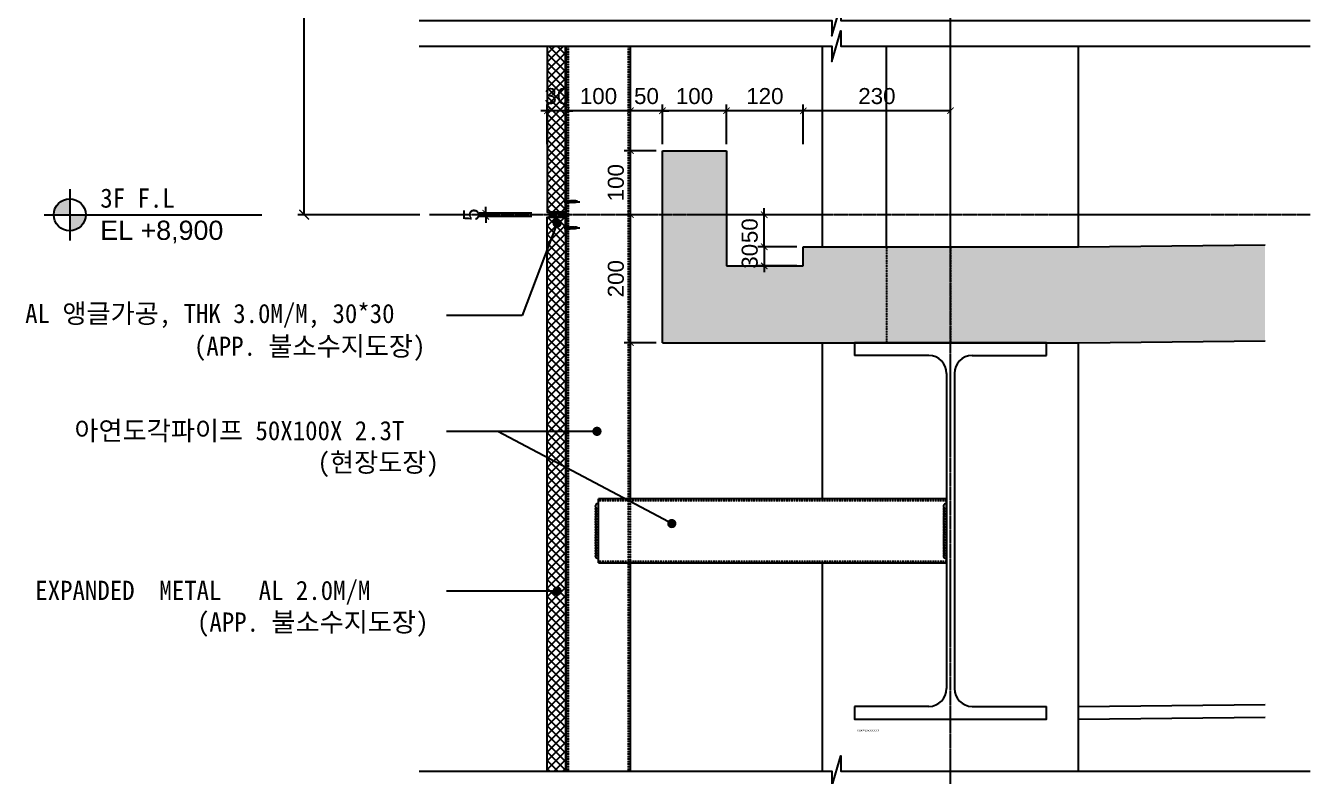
# Model space of a CAD drawing. Header units: millimetres. Extents: x 1664 to 41320, y 4122 to 31095.
# Drawn here: x 31284 to 41320, y 14087 to 19949 of the extents above; entities that cross this region are included whole.
import ezdxf
from ezdxf import colors
from ezdxf.entities.mleader import LeaderData, LeaderLine
from ezdxf.enums import TextEntityAlignment as Align
from ezdxf.math import Vec2, Vec3

# ---------------------------------------------------------------- set-up
doc = ezdxf.new("R2010")
doc.units = ezdxf.units.MM
for name, pattern in [('CENTER', [7, 4, -1, 1, -1]), ('CONTINOUS', [0]), ('HID', [2.3, 1.5, -0.8]), ('JIS_08_25', [28, 25, -1.125, 0.75, -1.125])]:
    doc.linetypes.add(name, pattern=pattern)
doc.layers.get('DEFPOINTS').update_dxf_attribs({"color": 150})
for name, color, linetype in [('252', 252, 'Continuous'), ('ACCY', 4, 'Continuous'), ('CON', 2, 'Continuous'), ('CTR', 1, 'JIS_08_25'), ('DIM', 7, 'Continuous'), ('do1', 7, 'CONTINOUS'), ('ELE-5', 5, 'Continuous'), ('ELE-8', 8, 'Continuous'), ('FIN-6', 6, 'Continuous'), ('SCREW', 6, 'Continuous'), ('SEC-6', 6, 'Continuous'), ('STL-BEAM', 3, 'Continuous'), ('TAG', 6, 'Continuous'), ('TAG-LEADER', 6, 'Continuous'), ('TAR-LEVEL', 6, 'Continuous'), ('TXT', 3, 'Continuous')]:
    doc.layers.add(name, color=color, linetype=linetype)
doc.styles.add('ARIAL', font='arial.ttf')
doc.styles.add('돋움', font='')
doc.styles.get('돋움').set_extended_font_data('DotumChe')
doc.dimstyles.new('DIM-1-50', dxfattribs={"dimscale": 50, "dimtxt": 3, "dimasz": 1.5, "dimexe": 1, "dimexo": 1.5, "dimgap": 1, "dimtad": 1, "dimdec": 3, "dimdsep": 46, "dimtxsty": 'ARIAL', "dimblk1": 'ARCHTICK', "dimblk2": 'ARCHTICK', "dimsah": 1, "dimcen": 0, "dimclrd": 256, "dimclre": 256, "dimclrt": 3, "dimazin": 2, "dimtfac": 1, "dimtdec": 3, "dimtix": 1, "dimtmove": 2, "dimatfit": 3, "dimldrblk": 'ARCHTICK', "dimfxl": 1, "dimtolj": 1, "dimtzin": 0, "dimarcsym": 0})
doc.dimstyles.new('DIM-1s-50', dxfattribs={"dimscale": 50, "dimtxt": 2.5, "dimasz": 1, "dimexe": 1, "dimexo": 1, "dimgap": 1, "dimtad": 1, "dimdec": 0, "dimdsep": 46, "dimtxsty": 'ARIAL', "dimblk1": 'ARCHTICK', "dimblk2": 'ARCHTICK', "dimsah": 1, "dimcen": 0, "dimclrd": 256, "dimclre": 256, "dimclrt": 3, "dimazin": 2, "dimtfac": 1, "dimtdec": 0, "dimtix": 1, "dimtmove": 2, "dimatfit": 3, "dimldrblk": 'ARCHTICK', "dimfxl": 1, "dimtolj": 1, "dimtzin": 0, "dimarcsym": 0})
pattern_1 = [(45, (-225392.713, -84427.927), (-33.6759605, 33.6759605), []), (135, (-225392.713, -84427.927), (-33.6759605, -33.6759605), [])]

# ---------------------------------------------------------------- blocks, each defined once
blk = doc.blocks.new('*U65')
for p, q in [((116, 568), (0, 568)), ((184, 568), (300, 568)), ((144, 540), (144, 48)), ((156, 540), (156, 48)), ((116, 20), (0, 20)), ((184, 20), (300, 20))]:
    blk.add_line(p, q)
for points in [[(300, 568), (300, 588), (0, 588), (0, 568)], [(0, 20), (0, 0), (300, 0), (300, 20)]]:
    blk.add_lwpolyline(points)
for centre, start, end in [((116, 540), 0, 90), ((184, 540), 90, 180), ((116, 48), 270, 0), ((184, 48), 180, 270)]:
    blk.add_arc(centre, 28, start, end)
at = {"layer": 'DEFPOINTS', "style": 'ARIAL'}
blk.add_attdef('H-BEAM', (2.5, -18.8), '', height=2.5, dxfattribs=at)
blk = doc.blocks.new('FLAT HEAD SCREW')
at = {"layer": 'ACCY', "color": 1}
for p, q in [((-205269, 14090.9), (-205273, 14090.1)), ((-205272.5, 14090.4), (-205273, 14090.1)), ((-205272.5, 14089.8), (-205273, 14090.1)), ((-205272.5, 14091.4), (-205272.5, 14090.4)), ((-205269.6, 14091.2), (-205272.5, 14090.4)), ((-205269.6, 14090.6), (-205272.5, 14089.8)), ((-205269.6, 14091.4), (-205269.6, 14091.2)), ((-205269.6, 14091.2), (-205269, 14090.9)), ((-205269.6, 14090.6), (-205269, 14090.9)), ((-205269.6, 14090.6), (-205269.6, 14089.7)), ((-205269, 14089.3), (-205273, 14088.6)), ((-205272.5, 14088.9), (-205273, 14088.6)), ((-205272.5, 14088.2), (-205273, 14088.6)), ((-205269, 14087.8), (-205273, 14087)), ((-205272.5, 14087.3), (-205273, 14087)), ((-205272.5, 14086.7), (-205273, 14087)), ((-205269, 14086.2), (-205273, 14085.4)), ((-205272.5, 14085.7), (-205273, 14085.4)), ((-205272.5, 14085.1), (-205273, 14085.4)), ((-205269, 14084.6), (-205273, 14083.8)), ((-205272.5, 14084.1), (-205273, 14083.8)), ((-205272.5, 14083.5), (-205273, 14083.8)), ((-205269, 14083), (-205273, 14082.3)), ((-205272.5, 14082.6), (-205273, 14082.3)), ((-205272.5, 14081.9), (-205273, 14082.3)), ((-205269, 14081.5), (-205273, 14080.7)), ((-205272.5, 14081), (-205273, 14080.7)), ((-205272.5, 14080.4), (-205273, 14080.7)), ((-205269, 14079.9), (-205273, 14079.1)), ((-205272.5, 14079.4), (-205273, 14079.1)), ((-205272.4, 14078.8), (-205273, 14079.1)), ((-205272.5, 14089.8), (-205272.5, 14088.9)), ((-205269.6, 14089.7), (-205272.5, 14088.9)), ((-205269.6, 14089), (-205272.5, 14088.2)), ((-205272.5, 14088.2), (-205272.5, 14087.3)), ((-205269.6, 14088.1), (-205272.5, 14087.3)), ((-205269.6, 14087.5), (-205272.5, 14086.7)), ((-205272.5, 14085.7), (-205272.5, 14086.7)), ((-205269.6, 14086.5), (-205272.5, 14085.7)), ((-205269.6, 14085.9), (-205272.5, 14085.1)), ((-205272.5, 14084.1), (-205272.5, 14085.1)), ((-205269.6, 14084.9), (-205272.5, 14084.1)), ((-205269.6, 14084.3), (-205272.5, 14083.5)), ((-205272.5, 14082.6), (-205272.5, 14083.5)), ((-205269.6, 14083.4), (-205272.5, 14082.6)), ((-205272.5, 14081.9), (-205269.6, 14082.7)), ((-205272.5, 14081), (-205272.5, 14081.9)), ((-205269.6, 14081.8), (-205272.5, 14081)), ((-205269.6, 14081.2), (-205272.5, 14080.4)), ((-205272.5, 14079.4), (-205272.5, 14080.4)), ((-205269.6, 14080.2), (-205272.5, 14079.4)), ((-205269.4, 14078.2), (-205272.5, 14077.7)), ((-205272.1, 14077.9), (-205272.5, 14077.7)), ((-205271.9, 14077.5), (-205272.5, 14077.7)), ((-205272.4, 14078.8), (-205269.6, 14079.6)), ((-205272.1, 14077.9), (-205272.4, 14078.8)), ((-205269.8, 14078.5), (-205272.1, 14077.9)), ((-205271.9, 14077.5), (-205270, 14077.9)), ((-205271.3, 14075.6), (-205271.9, 14077.5)), ((-205270.4, 14076.8), (-205271, 14076.3)), ((-205270, 14076.5), (-205271, 14076.3)), ((-205271, 14076.3), (-205270.6, 14076.2)), ((-205270.8, 14075.6), (-205270.6, 14076.2)), ((-205270.6, 14076.2), (-205270, 14076.5)), ((-205270.4, 14076.8), (-205270, 14077.9)), ((-205270.4, 14076.8), (-205270, 14076.5)), ((-205270, 14077.9), (-205269.4, 14078.2)), ((-205269.8, 14078.5), (-205269.7, 14078.9)), ((-205269.8, 14078.5), (-205269.4, 14078.2)), ((-205269.6, 14089.7), (-205269, 14089.3)), ((-205269.6, 14089), (-205269, 14089.3)), ((-205269.6, 14089), (-205269.6, 14088.1)), ((-205269.6, 14088.1), (-205269, 14087.8)), ((-205269.6, 14087.5), (-205269, 14087.8)), ((-205269.6, 14086.5), (-205269.6, 14087.5)), ((-205269.6, 14086.5), (-205269, 14086.2)), ((-205269.6, 14085.9), (-205269, 14086.2)), ((-205269.6, 14084.9), (-205269.6, 14085.9)), ((-205269.6, 14084.9), (-205269, 14084.6)), ((-205269.6, 14084.3), (-205269, 14084.6)), ((-205269.6, 14083.4), (-205269.6, 14084.3)), ((-205269.6, 14083.4), (-205269, 14083)), ((-205269.6, 14082.7), (-205269, 14083)), ((-205269.6, 14081.8), (-205269.6, 14082.7)), ((-205269.6, 14081.8), (-205269, 14081.5)), ((-205269.6, 14081.2), (-205269, 14081.5)), ((-205269.6, 14080.2), (-205269.6, 14081.2)), ((-205269.6, 14080.2), (-205269, 14079.9)), ((-205269.6, 14079.6), (-205269, 14079.9)), ((-205269.6, 14079.4), (-205269.6, 14079.6))]:
    blk.add_line(p, q, dxfattribs=at)
at = {"layer": 'ACCY', "color": 1, "linetype": 'CENTER'}
blk.add_line((-205271, 14096.7), (-205271, 14071.8), dxfattribs=at)
at = {"layer": 'ACCY', "color": 1}
for centre, radius, start, end in [((-205271, 14075.6), 0.236, 202.5, 337.5), ((-205271, 14079.4), 1.42, 341.0776, 0)]:
    blk.add_arc(centre, radius, start, end, dxfattribs=at)
at = {"layer": 'SCREW', "color": 1}
for p, q in [((-205275.5, 14094.4), (-205266.5, 14094.4)), ((-205275.5, 14093.9), (-205275.5, 14094.4)), ((-205275.5, 14093.9), (-205266.5, 14093.9)), ((-205275.5, 14093.9), (-205272.5, 14091.4)), ((-205272.5, 14091.4), (-205269.6, 14091.4)), ((-205266.5, 14093.9), (-205269.6, 14091.4)), ((-205266.5, 14093.9), (-205266.5, 14094.4))]:
    blk.add_line(p, q, dxfattribs=at)
blk.add_lwpolyline([(-205273.7, 14094.4), (-205273.4, 14094.1), (-205273.1, 14094), (-205272.8, 14094), (-205272.6, 14094), (-205272.3, 14094.1), (-205272.1, 14094.2), (-205271.9, 14094.2), (-205271.7, 14094.2), (-205271.6, 14094.1), (-205271.5, 14094), (-205271.5, 14093.9), (-205271.5, 14093.7), (-205271.5, 14093.5), (-205271.6, 14093.3), (-205271.6, 14093.1), (-205271.5, 14092.9), (-205271.4, 14092.8), (-205271.3, 14092.7), (-205271.2, 14092.6), (-205271, 14092.6), (-205270.9, 14092.6), (-205270.8, 14092.7), (-205270.6, 14092.8), (-205270.6, 14092.9), (-205270.5, 14093.1), (-205270.5, 14093.3), (-205270.5, 14093.5), (-205270.5, 14093.7), (-205270.6, 14093.9), (-205270.5, 14094), (-205270.5, 14094.1), (-205270.4, 14094.2), (-205270.2, 14094.2), (-205270, 14094.2), (-205269.8, 14094.1), (-205269.5, 14094), (-205269.2, 14094), (-205269, 14094), (-205268.7, 14094.1), (-205268.4, 14094.4)], dxfattribs=at)
blk = doc.blocks.new('_ArchTick')
at = {"color": 0, "linetype": 'ByBlock', "const_width": 0.15}
blk.add_lwpolyline([(-0.5, -0.5), (0.5, 0.5)], dxfattribs=at)
blk = doc.blocks.new('*D246')
at = {"layer": 'DEFPOINTS', "color": 0, "transparency": 16777216}
for p in [(35289, 18485), (34878, 18460), (35289, 18460)]:
    blk.add_point(p, dxfattribs=at)
at = {"layer": 'DIM', "lineweight": -2, "transparency": 16777216}
for p, q in [((35239, 18485), (34828, 18485)), ((34878, 18485), (34878, 18535)), ((34878, 18485), (34878, 18460)), ((35239, 18460), (34828, 18460)), ((34878, 18460), (34878, 18410))]:
    blk.add_line(p, q, dxfattribs=at)
at = {"layer": 'DIM', "lineweight": -2, "transparency": 16777216, "xscale": 50, "yscale": 50, "zscale": 50}
for p, rotation in [((34878, 18485), 270), ((34878, 18460), 90)]:
    blk.add_blockref('_ArchTick', p, dxfattribs=dict(at, rotation=rotation))
at = {"layer": 'DIM', "color": 3, "transparency": 16777216, "insert": (34765, 18473), "char_height": 125, "attachment_point": 5, "rotation": 90, "style": 'ARIAL'}
blk.add_mtext('\\A1;5', dxfattribs=at)
blk = doc.blocks.new('_Dot')
at = {"color": 0, "linetype": 'ByBlock', "lineweight": -2}
blk.add_line((-0.5, 0), (-1, 0), dxfattribs=at)
at = {"color": 0, "linetype": 'ByBlock', "const_width": 0.5}
blk.add_lwpolyline([(-0.25, 0, 1), (0.25, 0, 1)], format="xyb", close=True, dxfattribs=at)
blk = doc.blocks.new('*D247')
at = {"layer": 'DEFPOINTS', "color": 0, "transparency": 16777216}
for p in [(35359, 19285), (35359, 18973), (35509, 18973)]:
    blk.add_point(p, dxfattribs=at)
at = {"layer": 'DIM', "lineweight": -2, "transparency": 16777216}
for p, q in [((35359, 19285), (35309, 19285)), ((35359, 19023), (35359, 19335)), ((35509, 19285), (35359, 19285)), ((35509, 19023), (35509, 19335)), ((35509, 19285), (35559, 19285))]:
    blk.add_line(p, q, dxfattribs=at)
at = {"layer": 'DIM', "lineweight": -2, "transparency": 16777216, "xscale": 50, "yscale": 50, "zscale": 50}
blk.add_blockref('_ArchTick', (35359, 19285), dxfattribs=at)
at = {"layer": 'DIM', "lineweight": -2, "transparency": 16777216, "xscale": 50, "yscale": 50, "zscale": 50, "rotation": 180}
blk.add_blockref('_ArchTick', (35509, 19285), dxfattribs=at)
at = {"layer": 'DIM', "color": 3, "transparency": 16777216, "insert": (35434, 19399), "char_height": 125, "attachment_point": 5, "style": 'ARIAL'}
blk.add_mtext('\\A1;30', dxfattribs=at)
blk = doc.blocks.new('*D248')
at = {"layer": 'DEFPOINTS', "color": 0, "transparency": 16777216}
for p in [(36009, 19285), (36009, 18973), (36259, 18973)]:
    blk.add_point(p, dxfattribs=at)
at = {"layer": 'DIM', "lineweight": -2, "transparency": 16777216}
for p, q in [((36009, 19285), (35959, 19285)), ((36009, 19023), (36009, 19335)), ((36259, 19285), (36009, 19285)), ((36259, 19023), (36259, 19335)), ((36259, 19285), (36309, 19285))]:
    blk.add_line(p, q, dxfattribs=at)
at = {"layer": 'DIM', "lineweight": -2, "transparency": 16777216, "xscale": 50, "yscale": 50, "zscale": 50}
blk.add_blockref('_ArchTick', (36009, 19285), dxfattribs=at)
at = {"layer": 'DIM', "lineweight": -2, "transparency": 16777216, "xscale": 50, "yscale": 50, "zscale": 50, "rotation": 180}
blk.add_blockref('_ArchTick', (36259, 19285), dxfattribs=at)
at = {"layer": 'DIM', "color": 3, "transparency": 16777216, "insert": (36134, 19399), "char_height": 125, "attachment_point": 5, "style": 'ARIAL'}
blk.add_mtext('\\A1;50', dxfattribs=at)
blk = doc.blocks.new('*D250')
at = {"layer": 'DEFPOINTS', "color": 0, "transparency": 16777216}
for p in [(36259, 19285), (36259, 18973), (36759, 18973)]:
    blk.add_point(p, dxfattribs=at)
at = {"layer": 'DIM', "lineweight": -2, "transparency": 16777216}
for p, q in [((36259, 19023), (36259, 19335)), ((36759, 19285), (36259, 19285)), ((36759, 19023), (36759, 19335))]:
    blk.add_line(p, q, dxfattribs=at)
at = {"layer": 'DIM', "lineweight": -2, "transparency": 16777216, "xscale": 50, "yscale": 50, "zscale": 50, "rotation": 180}
blk.add_blockref('_ArchTick', (36259, 19285), dxfattribs=at)
at = {"layer": 'DIM', "lineweight": -2, "transparency": 16777216, "xscale": 50, "yscale": 50, "zscale": 50}
blk.add_blockref('_ArchTick', (36759, 19285), dxfattribs=at)
at = {"layer": 'DIM', "color": 3, "transparency": 16777216, "insert": (36509, 19399), "char_height": 125, "attachment_point": 5, "style": 'ARIAL'}
blk.add_mtext('\\A1;100', dxfattribs=at)
blk = doc.blocks.new('*D251')
at = {"layer": 'DEFPOINTS', "color": 0, "transparency": 16777216}
for p in [(36759, 19285), (36759, 18973), (37359, 18973)]:
    blk.add_point(p, dxfattribs=at)
at = {"layer": 'DIM', "lineweight": -2, "transparency": 16777216}
for p, q in [((36759, 19023), (36759, 19335)), ((37359, 19285), (36759, 19285)), ((37359, 19023), (37359, 19335))]:
    blk.add_line(p, q, dxfattribs=at)
at = {"layer": 'DIM', "lineweight": -2, "transparency": 16777216, "xscale": 50, "yscale": 50, "zscale": 50, "rotation": 180}
blk.add_blockref('_ArchTick', (36759, 19285), dxfattribs=at)
at = {"layer": 'DIM', "lineweight": -2, "transparency": 16777216, "xscale": 50, "yscale": 50, "zscale": 50}
blk.add_blockref('_ArchTick', (37359, 19285), dxfattribs=at)
at = {"layer": 'DIM', "color": 3, "transparency": 16777216, "insert": (37059, 19399), "char_height": 125, "attachment_point": 5, "style": 'ARIAL'}
blk.add_mtext('\\A1;120', dxfattribs=at)
blk = doc.blocks.new('*D252')
at = {"layer": 'DEFPOINTS', "color": 0, "transparency": 16777216}
for p in [(37359, 18223), (37054, 18073), (37359, 18073)]:
    blk.add_point(p, dxfattribs=at)
at = {"layer": 'DIM', "lineweight": -2, "transparency": 16777216}
for p, q in [((37054, 18223), (37054, 18273)), ((37309, 18223), (37004, 18223)), ((37054, 18223), (37054, 18073)), ((37309, 18073), (37004, 18073)), ((37054, 18073), (37054, 18023))]:
    blk.add_line(p, q, dxfattribs=at)
at = {"layer": 'DIM', "lineweight": -2, "transparency": 16777216, "xscale": 50, "yscale": 50, "zscale": 50}
for p, rotation in [((37054, 18223), 270), ((37054, 18073), 90)]:
    blk.add_blockref('_ArchTick', p, dxfattribs=dict(at, rotation=rotation))
at = {"layer": 'DIM', "color": 3, "transparency": 16777216, "insert": (36941, 18148), "char_height": 125, "attachment_point": 5, "rotation": 90, "style": 'ARIAL'}
blk.add_mtext('\\A1;30', dxfattribs=at)
blk = doc.blocks.new('*D253')
at = {"layer": 'DEFPOINTS', "color": 0, "transparency": 16777216}
for p in [(37359, 19285), (37359, 18973), (38509, 18973)]:
    blk.add_point(p, dxfattribs=at)
at = {"layer": 'DIM', "lineweight": -2, "transparency": 16777216}
for p, q in [((37359, 19023), (37359, 19335)), ((38509, 19285), (37359, 19285)), ((38509, 19023), (38509, 19335))]:
    blk.add_line(p, q, dxfattribs=at)
at = {"layer": 'DIM', "lineweight": -2, "transparency": 16777216, "xscale": 50, "yscale": 50, "zscale": 50, "rotation": 180}
blk.add_blockref('_ArchTick', (37359, 19285), dxfattribs=at)
at = {"layer": 'DIM', "lineweight": -2, "transparency": 16777216, "xscale": 50, "yscale": 50, "zscale": 50}
blk.add_blockref('_ArchTick', (38509, 19285), dxfattribs=at)
at = {"layer": 'DIM', "color": 3, "transparency": 16777216, "insert": (37934, 19399), "char_height": 125, "attachment_point": 5, "style": 'ARIAL'}
blk.add_mtext('\\A1;230', dxfattribs=at)
blk = doc.blocks.new('*D254')
at = {"layer": 'DEFPOINTS', "color": 0, "transparency": 16777216}
for p in [(37054, 18473), (37359, 18473), (37359, 18223)]:
    blk.add_point(p, dxfattribs=at)
at = {"layer": 'DIM', "lineweight": -2, "transparency": 16777216}
for p, q in [((37309, 18473), (37004, 18473)), ((37054, 18473), (37054, 18523)), ((37054, 18223), (37054, 18473)), ((37309, 18223), (37004, 18223)), ((37054, 18223), (37054, 18173))]:
    blk.add_line(p, q, dxfattribs=at)
at = {"layer": 'DIM', "lineweight": -2, "transparency": 16777216, "xscale": 50, "yscale": 50, "zscale": 50}
for p, rotation in [((37054, 18473), 270), ((37054, 18223), 90)]:
    blk.add_blockref('_ArchTick', p, dxfattribs=dict(at, rotation=rotation))
at = {"layer": 'DIM', "color": 3, "transparency": 16777216, "insert": (36941, 18348), "char_height": 125, "attachment_point": 5, "rotation": 90, "style": 'ARIAL'}
blk.add_mtext('\\A1;50', dxfattribs=at)
blk = doc.blocks.new('*D255')
at = {"layer": 'DEFPOINTS', "color": 0, "transparency": 16777216}
for p in [(36009, 18973), (36259, 18973), (36259, 18473)]:
    blk.add_point(p, dxfattribs=at)
at = {"layer": 'DIM', "lineweight": -2, "transparency": 16777216}
for p, q in [((36209, 18973), (35959, 18973)), ((36009, 18473), (36009, 18973)), ((36209, 18473), (35959, 18473))]:
    blk.add_line(p, q, dxfattribs=at)
at = {"layer": 'DIM', "lineweight": -2, "transparency": 16777216, "xscale": 50, "yscale": 50, "zscale": 50}
for p, rotation in [((36009, 18973), 90), ((36009, 18473), 270)]:
    blk.add_blockref('_ArchTick', p, dxfattribs=dict(at, rotation=rotation))
at = {"layer": 'DIM', "color": 3, "transparency": 16777216, "insert": (35895, 18723), "char_height": 125, "attachment_point": 5, "rotation": 90, "style": 'ARIAL'}
blk.add_mtext('\\A1;100', dxfattribs=at)
blk = doc.blocks.new('*D256')
at = {"layer": 'DEFPOINTS', "color": 0, "transparency": 16777216}
for p in [(36009, 18473), (36259, 18473), (36259, 17473)]:
    blk.add_point(p, dxfattribs=at)
at = {"layer": 'DIM', "lineweight": -2, "transparency": 16777216}
for p, q in [((36209, 18473), (35959, 18473)), ((36009, 17473), (36009, 18473)), ((36209, 17473), (35959, 17473))]:
    blk.add_line(p, q, dxfattribs=at)
at = {"layer": 'DIM', "lineweight": -2, "transparency": 16777216, "xscale": 50, "yscale": 50, "zscale": 50}
for p, rotation in [((36009, 18473), 90), ((36009, 17473), 270)]:
    blk.add_blockref('_ArchTick', p, dxfattribs=dict(at, rotation=rotation))
at = {"layer": 'DIM', "color": 3, "transparency": 16777216, "insert": (35895, 17973), "char_height": 125, "attachment_point": 5, "rotation": 90, "style": 'ARIAL'}
blk.add_mtext('\\A1;200', dxfattribs=at)
blk = doc.blocks.new('*D257')
at = {"layer": 'DEFPOINTS', "color": 0, "transparency": 16777216}
for p in [(35509, 19285), (35509, 18973), (36009, 18973)]:
    blk.add_point(p, dxfattribs=at)
at = {"layer": 'DIM', "lineweight": -2, "transparency": 16777216}
for p, q in [((35509, 19023), (35509, 19335)), ((36009, 19285), (35509, 19285)), ((36009, 19023), (36009, 19335))]:
    blk.add_line(p, q, dxfattribs=at)
at = {"layer": 'DIM', "lineweight": -2, "transparency": 16777216, "xscale": 50, "yscale": 50, "zscale": 50, "rotation": 180}
blk.add_blockref('_ArchTick', (35509, 19285), dxfattribs=at)
at = {"layer": 'DIM', "lineweight": -2, "transparency": 16777216, "xscale": 50, "yscale": 50, "zscale": 50}
blk.add_blockref('_ArchTick', (36009, 19285), dxfattribs=at)
at = {"layer": 'DIM', "color": 3, "transparency": 16777216, "insert": (35759, 19399), "char_height": 125, "attachment_point": 5, "style": 'ARIAL'}
blk.add_mtext('\\A1;100', dxfattribs=at)
blk = doc.blocks.new('*D200')
at = {"layer": 'DEFPOINTS', "color": 0, "transparency": 16777216}
for p in [(33460, 22681), (34439, 22681), (34439, 18473)]:
    blk.add_point(p, dxfattribs=at)
at = {"layer": 'DIM', "lineweight": -2, "transparency": 16777216}
for p, q in [((34364, 22681), (33410, 22681)), ((33460, 18473), (33460, 22681)), ((34364, 18473), (33410, 18473))]:
    blk.add_line(p, q, dxfattribs=at)
at = {"layer": 'DIM', "lineweight": -2, "transparency": 16777216, "xscale": 75, "yscale": 75, "zscale": 75}
for p, rotation in [((33460, 22681), 90), ((33460, 18473), 270)]:
    blk.add_blockref('_ArchTick', p, dxfattribs=dict(at, rotation=rotation))
at = {"layer": 'DIM', "color": 3, "transparency": 16777216, "insert": (33333, 20577), "char_height": 150, "attachment_point": 5, "rotation": 90, "style": 'ARIAL'}
blk.add_mtext('\\A1;3600', dxfattribs=at)
blk = doc.blocks.new('level-p&e')
at = {"layer": 'TAR-LEVEL', "ltscale": 0.2}
h = blk.add_hatch(color=256, dxfattribs=at)
h.paths.add_polyline_path([(0, 2.5, 0.414214), (-2.5, 0), (0, 0)])
h.paths.add_polyline_path([(2.5, 0), (0, 0), (0, -2.5, 0.414214)])
at = {"layer": 'TAR-LEVEL'}
for p, q in [((0, 4), (0, -4)), ((-4, 0), (30, 0))]:
    blk.add_line(p, q, dxfattribs=at)
at = {"layer": 'TAR-LEVEL', "ltscale": 0.2}
blk.add_circle((0, 0), 2.5, dxfattribs=at)
at = {"layer": 'TAR-LEVEL', "color": 3, "style": 'ARIAL'}
for tag, p in [('1층바닥마감', (4.78, 1.11)), ('EL±0', (4.78, -3.93))]:
    blk.add_attdef(tag, p, '', height=3, dxfattribs=at)

msp = doc.modelspace()

# ---------------------------------------------------------------- hatches: boundary and pattern name
at = {"layer": '252'}
h = msp.add_hatch(color=256, dxfattribs=at)
h.dxf.hatch_style = 1
h.paths.add_polyline_path([(40966.7933, 18238.179), (40966.7933, 17488.1366), (39513.0369, 17472.6711), (36259.0475, 17472.6711), (36259.0475, 18972.671), (36759.0475, 18972.671), (36759.0475, 18072.6711), (37359.0475, 18072.6711), (37359.0475, 18222.6711), (39509.0476, 18222.6711)])
at = {"layer": 'FIN-6'}
h = msp.add_hatch(dxfattribs=at)
h.set_pattern_fill('ANSI37', color=1, scale=15)
h.set_pattern_definition(pattern_1)
h.paths.add_polyline_path([(35501.5475, 19789.2981), (35359.0475, 19789.2981), (35359.0475, 18492.6711), (35501.5475, 18492.6711)])
h = msp.add_hatch(dxfattribs=at)
h.set_pattern_fill('ANSI37', color=1, scale=15)
h.set_pattern_definition(pattern_1)
h.paths.add_polyline_path([(35359.0475, 14126.6357), (35501.5475, 14126.6357), (35501.5475, 18452.6711), (35359.0475, 18452.6711)])

# ---------------------------------------------------------------- linework, layer by layer
at = {"color": 1}
for centre, start in [((35752.6142, 16196.5725), 69.60993766), ((35752.6142, 16176.0926), 146.31953015), ((35752.6142, 16155.6127), 146.31953015), ((38472.6142, 16196.5725), 69.60993766), ((38472.6142, 16176.0926), 146.31953015), ((38472.6142, 16155.6127), 146.31953015), ((35752.6142, 16135.1328), 146.31953015), ((35752.6142, 16114.6528), 146.31953015), ((35752.6142, 16094.1729), 146.31953015), ((35752.6142, 16073.693), 146.31953015), ((35752.6142, 16053.2131), 146.31953015), ((38472.6142, 16135.1328), 146.31953015), ((38472.6142, 16114.6528), 146.31953015), ((38472.6142, 16094.1729), 146.31953015), ((38472.6142, 16073.693), 146.31953015), ((38472.6142, 16053.2131), 146.31953015), ((35752.6142, 16032.7332), 146.31953015), ((35752.6142, 16012.2533), 146.31953015), ((35752.6142, 15991.7734), 146.31953015), ((35752.6142, 15971.2935), 146.31953015), ((35752.6142, 15950.8135), 146.31953015), ((38472.6142, 16032.7332), 146.31953015), ((38472.6142, 16012.2533), 146.31953015), ((38472.6142, 15991.7734), 146.31953015), ((38472.6142, 15971.2935), 146.31953015), ((38472.6142, 15950.8135), 146.31953015), ((35752.6142, 15930.3336), 146.31953015), ((35752.6142, 15909.8537), 146.31953015), ((35752.6142, 15889.3738), 146.31953015), ((35752.6142, 15868.8939), 146.31953015), ((35752.6142, 15848.414), 146.31953015), ((38472.6142, 15930.3336), 146.31953015), ((38472.6142, 15909.8537), 146.31953015), ((38472.6142, 15889.3738), 146.31953015), ((38472.6142, 15868.8939), 146.31953015), ((38472.6142, 15848.414), 146.31953015), ((35752.6142, 15827.9341), 146.31953015), ((35752.6142, 15807.4542), 146.31953015), ((38472.6142, 15827.9341), 146.31953015), ((38472.6142, 15807.4542), 146.31953015)]:
    msp.add_arc(centre, 18.465, start, 290.39006234, dxfattribs=at)
at = {"layer": 'CON'}
for p, q in [((36259.0475, 17472.6711), (36259.0475, 18972.671)), ((36259.0475, 18972.671), (36759.0475, 18972.671)), ((36759.0475, 18972.671), (36759.0475, 18072.6711)), ((37359.0475, 18072.6711), (37359.0475, 18222.6711)), ((37359.0475, 18222.6711), (39509.0475, 18222.6711)), ((39509.0475, 18222.6711), (40966.7933, 18238.179)), ((36759.0475, 18072.6711), (37359.0475, 18072.6711)), ((36259.0475, 17472.6711), (39513.0369, 17472.6711)), ((39513.0369, 17472.6711), (40966.7933, 17488.1366))]:
    msp.add_line(p, q, dxfattribs=at)
at = {"layer": 'CTR'}
for p, q in [((38509.0475, 5907.7159), (38509.0475, 29104.353)), ((41319.9329, 18472.6711), (34439.4426, 18472.6711))]:
    msp.add_line(p, q, dxfattribs=at)
at = {"layer": 'do1'}
for p, q in [((35501.5475, 18613.6711), (35501.5475, 18576.6711)), ((35501.5475, 18576.6711), (35503.0475, 18575.1711)), ((35507.5475, 18615.1711), (35503.0475, 18615.1711)), ((35509.0475, 18503.6711), (35509.0475, 18613.6711)), ((35501.5475, 18368.6711), (35503.0475, 18370.1711)), ((35501.5475, 18331.6711), (35501.5475, 18368.6711)), ((35509.0475, 18441.6711), (35509.0475, 18331.6711)), ((35507.5475, 18330.1711), (35503.0475, 18330.1711))]:
    msp.add_line(p, q, dxfattribs=at)
for points in [[(35503.0475, 18580.1711), (35501.5475, 18578.6711), (35501.5475, 18494.1711, -0.4142135624), (35500.0475, 18492.6711), (35379.0475, 18492.6711, 0.4142135624), (35374.0475, 18487.6711), (35374.0475, 18485.1711), (35507.5475, 18485.1711, 0.4142135628), (35509.0475, 18486.6711), (35509.0475, 18508.6711, 0)], [(35503.0475, 18365.1711), (35501.5475, 18366.6711), (35501.5475, 18451.1711, 0.4142135624), (35500.0475, 18452.6711), (35379.0475, 18452.6711, -0.4142135624), (35374.0475, 18457.6711), (35374.0475, 18460.1711), (35507.5475, 18460.1711, -0.4142135628), (35509.0475, 18458.6711), (35509.0475, 18436.6711, 0)]]:
    msp.add_lwpolyline(points, format="xyb", dxfattribs=at)
for centre, start, end in [((35503.0475, 18613.6711), 90.00000004, 180.00000002), ((35507.5475, 18613.6711), 0.00000002, 90.00000004), ((35503.0475, 18331.6711), 179.99999998, 269.99999996), ((35507.5475, 18331.6711), 269.99999996, 359.99999998)]:
    msp.add_arc(centre, 1.5, start, end, dxfattribs=at)
at = {"layer": 'ELE-5'}
for p, q in [((35509.0475, 14126.6357), (35509.0475, 19789.2981)), ((36009.0475, 16252.6711), (36009.0475, 19789.2981)), ((35759.0475, 15752.6711), (35759.0475, 16252.6711)), ((38479.0475, 16252.6711), (35759.0475, 16252.6711)), ((38479.0475, 15752.6711), (38479.0475, 16252.6711)), ((35759.0475, 15752.6711), (38479.0475, 15752.6711)), ((36009.0475, 14126.6357), (36009.0475, 15752.6711)), ((39507.9838, 14632.4566), (40966.7933, 14647.9759)), ((39509.0475, 14532.4623), (40966.7933, 14547.9702))]:
    msp.add_line(p, q, dxfattribs=at)
at = {"layer": 'ELE-5', "linetype": 'HID'}
for p, q in [((35524.0475, 14126.6357), (35524.0475, 19789.2981)), ((35994.0475, 14126.6357), (35994.0475, 19789.2981)), ((38479.0475, 16237.6711), (35759.0475, 16237.6711)), ((36009.0475, 15752.6711), (36009.0475, 16252.6711)), ((35759.0475, 15767.6711), (38479.0475, 15767.6711))]:
    msp.add_line(p, q, dxfattribs=at)
at = {"layer": 'ELE-8'}
for p, q in [((37509.0475, 18222.6711), (37509.0475, 19789.2981)), ((39509.0475, 18222.6711), (39509.0475, 19789.2981)), ((37509.0475, 16252.6711), (37509.0475, 17472.6711)), ((39509.0475, 14126.6357), (39509.0475, 17472.6711)), ((37509.0475, 14126.6357), (37509.0475, 15752.6711))]:
    msp.add_line(p, q, dxfattribs=at)
at = {"layer": 'FIN-6', "color": 4}
for points in [[(35359.0475, 19789.2981), (35359.0475, 18492.6711), (35501.5475, 18492.6711), (35501.5475, 19789.2981)], [(35359.0475, 14126.6357), (35359.0475, 18452.6711), (35501.5475, 18452.6711), (35501.5475, 14126.6357)]]:
    msp.add_lwpolyline(points, dxfattribs=at)
at = {"layer": 'SEC-6'}
for p, q in [((38009.0475, 18222.6711), (38009.0475, 19789.2981)), ((38509.0475, 18222.6711), (38509.0475, 19789.2981))]:
    msp.add_line(p, q, dxfattribs=at)
at = {"layer": 'SEC-6', "linetype": 'HID'}
for p, q in [((38009.0475, 18222.6711), (38009.0475, 17472.6711)), ((38509.0475, 18222.6711), (38509.0475, 17472.6711))]:
    msp.add_line(p, q, dxfattribs=at)
at = {"layer": 'TAG'}
for points in [[(34359.0475, 19989.2981), (37581.5689, 19989.2981), (37581.5689, 19869.2981), (37653.5689, 20109.2981), (37653.5689, 19989.2981), (41319.9329, 19989.2981)], [(34359.0475, 19789.2981), (37581.5689, 19789.2981), (37581.5689, 19669.2981), (37653.5689, 19909.2981), (37653.5689, 19789.2981), (41319.9329, 19789.2981)], [(34359.0475, 14126.6357), (37581.5689, 14126.6357), (37581.5689, 14006.6357), (37653.5689, 14246.6357), (37653.5689, 14126.6357), (41319.9329, 14126.6357)]]:
    msp.add_lwpolyline(points, dxfattribs=at)

# ---------------------------------------------------------------- block references
at = {"yscale": 5, "zscale": 5}
for p, xscale, rotation in [((105973.5981, -1007780.529), -5, 90), ((105973.5981, 1044724.8683), 5, 90.00000000000001)]:
    msp.add_blockref('FLAT HEAD SCREW', p, dxfattribs=dict(at, xscale=xscale, rotation=rotation))
at = {"layer": 'STL-BEAM', "xscale": 5, "yscale": 5, "zscale": 5}
msp.add_blockref('*U65', (37759.0475, 14532.6711), dxfattribs=at).add_auto_attribs({'H-BEAM': 'H-2940X1500X60X100'})
at = {"layer": 'TAR-LEVEL'}
ref = msp.add_blockref('level-p&e', (31628.1201, 18472.6711), dxfattribs=dict(at, xscale=49.99999999999981, yscale=49.99999999999981, zscale=49.99999999999981))
ref.add_attrib('EL±0', 'EL +8,900', (31867.0242, 18276.2685), dxfattribs={"color": 3, "height": 150, "style": 'ARIAL'})
ref.add_attrib('1층바닥마감', '3F F.L', (31867.0242, 18527.9406), dxfattribs={"color": 3, "height": 150, "style": '돋움'})

# ---------------------------------------------------------------- texts
at = {"layer": 'TXT', "style": '돋움'}
for s, p in [('AL 앵글가공, THK 3.0M/M, 30*30', (31280.2181, 17701.7367)), ('(APP. 불소수지도장)', (32598.7659, 17446.1015)), ('아연도각파이프 50X100X 2.3T', (31664.9649, 16786.6043)), ('(현장도장)', (33564.7381, 16538.7846)), ('EXPANDED  METAL   AL 2.0M/M', (31359.4087, 15538.9521)), ('(APP. 불소수지도장)', (32622.6069, 15291.1324))]:
    msp.add_text(s, height=150, dxfattribs=at).set_placement(p, align=Align.MIDDLE_LEFT)

# ---------------------------------------------------------------- dimensions: what is measured, and where the dimension line sits
at = {"layer": 'DIM'}
dim = msp.add_linear_dim(base=(33459.8078, 22681.2242), p1=(34439.4426, 18472.6711), p2=(34439.4426, 22681.2242), angle=90, text='3600', dimstyle='DIM-1-50', override={"dimlfac": 0.2}, dxfattribs=at)
dim.commit()
dim.dimension.update_dxf_attribs({"geometry": '*D200', "text_midpoint": (33333.1707, 20576.9476)})
for base, p1, p2, angle, picture, middle in [((35359.0475, 19284.9489), (35509.0475, 18972.671), (35359.0475, 18972.671), 180, '*D247', (35434.0475, 19398.8132)), ((35509.0475, 19284.9489), (36009.0475, 18972.671), (35509.0475, 18972.671), 180, '*D257', (35759.0475, 19398.7706)), ((36009.0475, 19284.9489), (36259.0475, 18972.671), (36009.0475, 18972.671), 180, '*D248', (36134.0475, 19398.7706)), ((36259.0475, 19284.9489), (36759.0475, 18972.671), (36259.0475, 18972.671), 180, '*D250', (36509.0475, 19398.7706)), ((36759.0475, 19284.9489), (37359.0475, 18972.671), (36759.0475, 18972.671), 180, '*D251', (37059.0475, 19398.7706)), ((37359.0475, 19284.9489), (38509.0475, 18972.671), (37359.0475, 18972.671), 180, '*D253', (37934.0475, 19398.8132)), ((36009.0475, 18972.671), (36259.0475, 18472.6711), (36259.0475, 18972.671), 90, '*D255', (35895.2259, 18722.6711)), ((34878.4043, 18460.1711), (35289.0431, 18485.1711), (35289.0431, 18460.1711), 270, '*D246', (34764.8385, 18472.6711)), ((36009.0475, 18472.6711), (36259.0475, 17472.6711), (36259.0475, 18472.6711), 90, '*D256', (35895.2259, 17972.6711)), ((37054.4542, 18472.6711), (37359.0475, 18222.6711), (37359.0475, 18472.6711), 90, '*D254', (36940.6326, 18347.6711)), ((37054.4542, 18072.6711), (37359.0475, 18222.6711), (37359.0475, 18072.6711), 270, '*D252', (36940.5899, 18147.6711))]:
    dim = msp.add_linear_dim(base=base, p1=p1, p2=p2, angle=angle, dimstyle='DIM-1s-50', override={"dimlfac": 0.2}, dxfattribs=at)
    dim.commit()
    dim.dimension.update_dxf_attribs({"geometry": picture, "text_midpoint": middle})

# ---------------------------------------------------------------- leaders
at = {"layer": 'TAG-LEADER'}
ml = msp.add_multileader_mtext('Standard', dxfattribs=at)
ml.set_content('', color=256, style='ARIAL')
ml.set_leader_properties()
ml.set_arrow_properties(name='DOT')
ml.build(insert=Vec2(0, 0))
ml.multileader.update_dxf_attribs({"text_right_attachment_type": 6, "dogleg_length": 100, "arrow_head_size": 72})
ctx = ml.context
ctx.base_point, ctx.char_height, ctx.arrow_head_size, ctx.landing_gap_size, ctx.plane_origin = Vec3(34570.5165, 17776.2495), 180, 72, 1.2, Vec3(35425.4164, 15225.7885)
ctx.right_attachment, ctx.text_align_type = 6, 2
notes = []
notes.append((ctx, [(0, (1, 1, 0), (35161.5409, 17686.2495), (-1, 0), 588.6245, [(0, [(35435.7609, 18406.6107)], 0, [])])]))
ctx.mtext.insert, ctx.mtext.alignment, ctx.mtext.flow_direction = Vec3(34571.7165, 17866.2495), 3, 5
ml = msp.add_multileader_mtext('Standard', dxfattribs=at)
ml.set_content('', color=256, style='ARIAL')
ml.set_leader_properties()
ml.set_arrow_properties(name='DOT')
ml.build(insert=Vec2(0, 0))
ml.multileader.update_dxf_attribs({"text_right_attachment_type": 6, "dogleg_length": 100, "arrow_head_size": 72})
ctx = ml.context
ctx.base_point, ctx.char_height, ctx.arrow_head_size, ctx.landing_gap_size, ctx.plane_origin = Vec3(34570.5165, 16871.0444), 180, 72, 1.2, Vec3(35236.5778, 19785.7985)
ctx.right_attachment, ctx.text_align_type = 6, 2
notes.append((ctx, [(0, (1, 1, 0), (34972.7024, 16781.0444), (-1, 0), 399.7859, [(0, [(36331.6838, 16060.6831)], 0, [])])]))
ctx.mtext.insert, ctx.mtext.alignment, ctx.mtext.flow_direction = Vec3(34571.7165, 16961.0444), 3, 5
ml = msp.add_multileader_mtext('Standard', dxfattribs=at)
ml.set_content('', color=256, style='ARIAL')
ml.set_leader_properties()
ml.set_arrow_properties(name='DOT')
ml.build(insert=Vec2(0, 0))
ml.multileader.update_dxf_attribs({"text_right_attachment_type": 6, "dogleg_length": 100, "arrow_head_size": 72})
ctx = ml.context
ctx.base_point, ctx.char_height, ctx.arrow_head_size, ctx.landing_gap_size, ctx.plane_origin = Vec3(34570.5165, 16871.0444), 180, 72, 1.2, Vec3(35364.0971, 17122.1382)
ctx.right_attachment, ctx.text_align_type = 6, 2
notes.append((ctx, [(0, (1, 1, 0), (34858.1924, 16781.0444), (-1, 0), 285.2759, [(0, [(35747.0556, 16781.0444)], 0, [])])]))
ctx.mtext.insert, ctx.mtext.alignment, ctx.mtext.flow_direction = Vec3(34571.7165, 16961.0444), 3, 5
ml = msp.add_multileader_mtext('Standard', dxfattribs=at)
ml.set_content('', color=256, style='ARIAL')
ml.set_leader_properties()
ml.set_arrow_properties(name='DOT')
ml.build(insert=Vec2(0, 0))
ml.multileader.update_dxf_attribs({"text_right_attachment_type": 6, "dogleg_length": 100, "arrow_head_size": 72})
ctx = ml.context
ctx.base_point, ctx.char_height, ctx.arrow_head_size, ctx.landing_gap_size, ctx.plane_origin = Vec3(34570.5165, 15623.3922), 180, 72, 1.2, Vec3(35364.0971, 15874.4861)
ctx.right_attachment, ctx.text_align_type = 6, 2
notes.append((ctx, [(0, (1, 1, 0), (34858.1924, 15533.3922), (-1, 0), 285.2759, [(0, [(35436.2132, 15533.3922)], 0, [])])]))
ctx.mtext.insert, ctx.mtext.alignment, ctx.mtext.flow_direction = Vec3(34571.7165, 15713.3922), 3, 5
for ctx, leaders in notes:
    for number, flags, end, landing, length, lines in leaders:
        leader = LeaderData()
        leader.index, (leader.has_last_leader_line, leader.has_dogleg_vector, leader.attachment_direction) = number, flags
        leader.last_leader_point, leader.dogleg_vector, leader.dogleg_length = Vec3(end), Vec3(landing), length
        for number, points, colour, breaks in lines:
            line = LeaderLine()
            line.index, line.vertices, line.color, line.breaks = number, Vec3.list(points), colors.encode_raw_color(colour), breaks
            leader.lines.append(line)
        ctx.leaders.append(leader)

doc.saveas('drawing.dxf')
